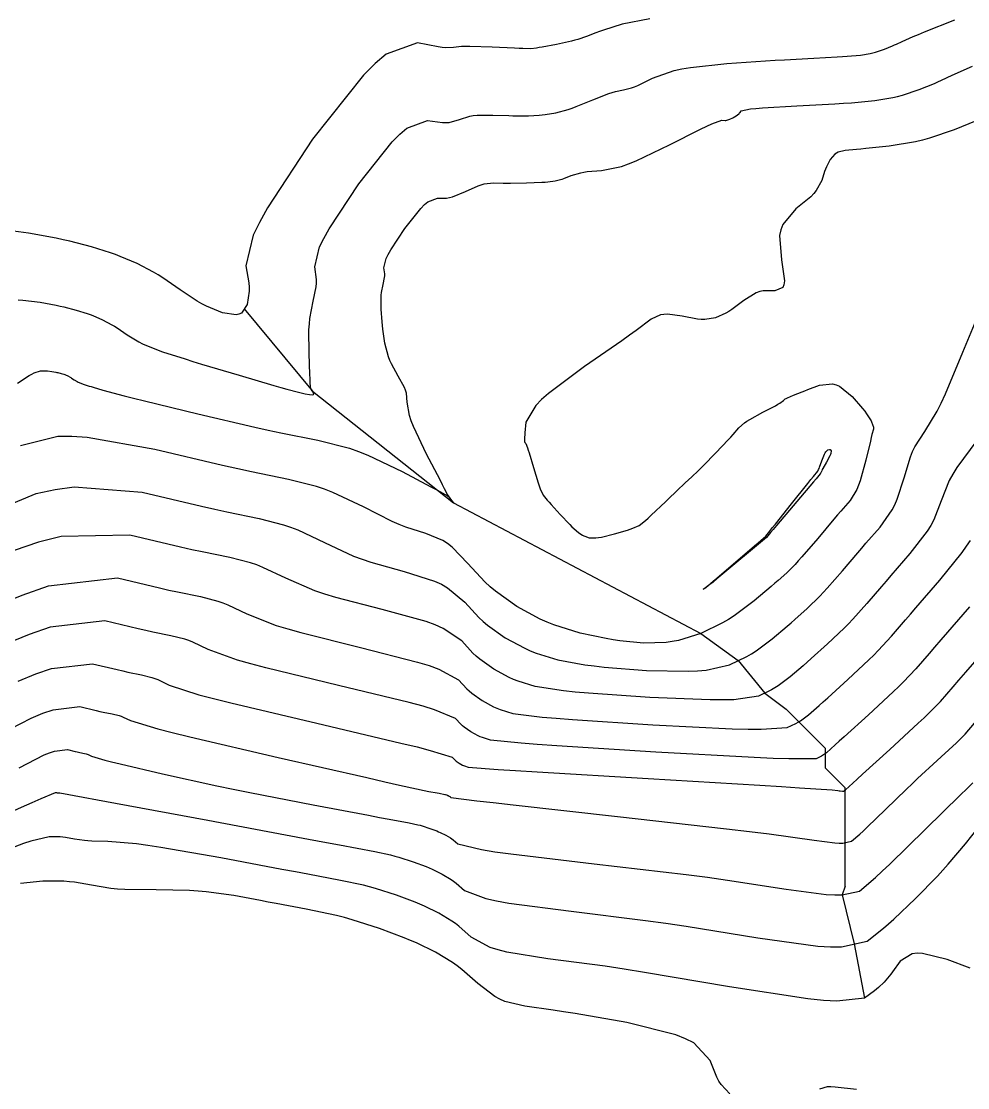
# Model space of a CAD drawing. Header units: metres. Extents: x 837475 to 838479, y 1189012 to 1191015.
# Drawn here: x 837578.2 to 837626.3, y 1190264.8 to 1190319 of the extents above; entities that cross this region are included whole.
import ezdxf

# ---------------------------------------------------------------- set-up
doc = ezdxf.new("R2010")
doc.units = ezdxf.units.M
doc.header["$LTSCALE"] = 0.3
for name, color, linetype in [('COTAS 10', 1, 'Continuous'), ('COTAS INT', 252, 'Continuous'), ('DRENAJE', 5, 'Continuous')]:
    doc.layers.add(name, color=color, linetype=linetype)

msp = doc.modelspace()

# ---------------------------------------------------------------- linework, layer by layer
at = {"layer": 'COTAS 10'}
for points, elevation in [([(837610.152, 1190319.135), (837608.755, 1190318.851), (837607.813, 1190318.546), (837607.605, 1190318.475), (837607.42, 1190318.411), (837606.943, 1190318.23), (837606.51, 1190318.083), (837606.353, 1190318.04), (837606.18, 1190317.996), (837605.423, 1190317.83), (837604.697, 1190317.691), (837604.545, 1190317.664), (837604.413, 1190317.642), (837604.111, 1190317.605), (837603.711, 1190317.615), (837603.517, 1190317.623), (837603.287, 1190317.633), (837602.156, 1190317.687), (837601.024, 1190317.725), (837600.793, 1190317.725), (837600.598, 1190317.72), (837600.192, 1190317.663), (837599.806, 1190317.648), (837599.623, 1190317.669), (837599.408, 1190317.701), (837598.355, 1190317.909), (837596.769, 1190317.328), (837596.217, 1190316.864), (837595.615, 1190316.267), (837593.036, 1190313.013), (837590.751, 1190309.524), (837590.336, 1190308.778), (837590.014, 1190308.128), (837589.639, 1190306.577), (837589.796, 1190305.713), (837589.811, 1190305.495), (837589.813, 1190305.288), (837589.717, 1190304.616), (837589.418, 1190304.179), (837589.292, 1190304.119), (837589.147, 1190304.085), (837588.467, 1190304.183), (837587.649, 1190304.527), (837587.416, 1190304.65), (837587.18, 1190304.783), (837586.308, 1190305.363), (837585.432, 1190305.965), (837585.195, 1190306.114), (837584.959, 1190306.254), (837584.125, 1190306.692), (837583.27, 1190307.058), (837583.022, 1190307.152), (837582.768, 1190307.243), (837581.809, 1190307.548), (837580.713, 1190307.828), (837580.373, 1190307.903), (837580.017, 1190307.978), (837578.601, 1190308.241), (837577.076, 1190308.433)], 1600), ([(837626.764, 1190297.707), (837625.751, 1190296.332), (837625.54, 1190295.991), (837625.359, 1190295.667), (837624.953, 1190294.641), (837624.582, 1190293.674), (837624.422, 1190293.387), (837624.238, 1190293.092), (837623.366, 1190291.958), (837622.403, 1190290.846), (837622.161, 1190290.565), (837621.929, 1190290.295), (837621.183, 1190289.42), (837620.464, 1190288.619), (837620.251, 1190288.397), (837620.031, 1190288.175), (837619.186, 1190287.37), (837618.356, 1190286.624), (837618.146, 1190286.438), (837617.946, 1190286.262), (837617.294, 1190285.702), (837616.684, 1190285.245), (837616.509, 1190285.135), (837616.332, 1190285.031), (837615.674, 1190284.714), (837614.418, 1190284.537), (837613.864, 1190284.522), (837613.221, 1190284.522), (837610.153, 1190284.643), (837607.041, 1190284.86), (837606.37, 1190284.921), (837605.782, 1190284.981), (837604.344, 1190285.201), (837603.473, 1190285.471), (837603.242, 1190285.563), (837603.016, 1190285.663), (837602.233, 1190286.086), (837601.525, 1190286.593), (837601.345, 1190286.746), (837601.173, 1190286.904), (837600.607, 1190287.518), (837599.672, 1190288.157), (837599.267, 1190288.331), (837598.797, 1190288.504), (837596.572, 1190289.118), (837594.214, 1190289.73), (837593.661, 1190289.902), (837593.151, 1190290.075), (837591.672, 1190290.709), (837590.508, 1190291.26), (837590.197, 1190291.381), (837589.89, 1190291.488), (837588.826, 1190291.758), (837587.42, 1190292.043), (837586.899, 1190292.158), (837586.321, 1190292.29), (837583.754, 1190292.898), (837580.273, 1190292.829), (837579.118, 1190292.533), (837577.879, 1190292.118)], 1610), ([(837578.134, 1190281.073), (837579.399, 1190281.727), (837579.679, 1190281.842), (837579.93, 1190281.929), (837580.583, 1190282.004), (837580.982, 1190281.91), (837581.072, 1190281.889), (837581.153, 1190281.871), (837581.372, 1190281.827), (837581.537, 1190281.785), (837581.585, 1190281.769), (837581.633, 1190281.75), (837581.814, 1190281.664), (837582.478, 1190281.466), (837582.831, 1190281.377), (837583.257, 1190281.272), (837585.407, 1190280.768), (837588.18, 1190280.16), (837588.999, 1190279.99), (837589.841, 1190279.818), (837593.067, 1190279.191), (837595.866, 1190278.665), (837596.438, 1190278.558), (837596.923, 1190278.467), (837597.942, 1190278.278), (837598.375, 1190278.185), (837598.49, 1190278.156), (837598.603, 1190278.125), (837598.994, 1190278), (837599.347, 1190277.866), (837599.436, 1190277.829), (837599.521, 1190277.792), (837599.796, 1190277.66), (837600.041, 1190277.511), (837600.107, 1190277.463), (837600.173, 1190277.413), (837600.404, 1190277.209), (837601.606, 1190276.919), (837602.283, 1190276.815), (837603.11, 1190276.7), (837607.34, 1190276.197), (837611.999, 1190275.652), (837613.096, 1190275.512), (837614.11, 1190275.375), (837617.075, 1190274.917), (837619.118, 1190274.638), (837619.551, 1190274.615), (837619.926, 1190274.616), (837620.8, 1190274.812), (837621.619, 1190275.506), (837621.959, 1190275.82), (837622.348, 1190276.187), (837624.165, 1190277.955), (837625.921, 1190279.687), (837626.272, 1190280.032), (837626.564, 1190280.319)], 1620)]:
    msp.add_lwpolyline(points, dxfattribs=dict(at, elevation=elevation))
at = {"layer": 'COTAS INT'}
for points, elevation in [([(837578.079, 1190304.854), (837578.323, 1190304.837), (837579.198, 1190304.727), (837580.01, 1190304.576), (837580.214, 1190304.533), (837580.409, 1190304.49), (837581.037, 1190304.329), (837581.588, 1190304.155), (837581.733, 1190304.102), (837581.876, 1190304.048), (837582.366, 1190303.838), (837582.844, 1190303.587), (837582.979, 1190303.507), (837583.116, 1190303.422), (837583.618, 1190303.076), (837584.204, 1190302.715), (837584.393, 1190302.62), (837584.594, 1190302.527), (837585.416, 1190302.211), (837586.558, 1190301.845), (837586.961, 1190301.721), (837587.401, 1190301.587), (837589.303, 1190301.022), (837591.07, 1190300.506), (837591.425, 1190300.403), (837591.723, 1190300.318), (837592.312, 1190300.153), (837592.527, 1190300.104), (837592.589, 1190300.092), (837592.651, 1190300.079), (837592.88, 1190300.036), (837593.05, 1190300.03), (837593.075, 1190300.04), (837593.09, 1190300.056), (837593.062, 1190300.156), (837592.986, 1190300.274), (837592.971, 1190300.301), (837592.959, 1190300.324), (837592.934, 1190300.389), (837592.917, 1190300.684), (837592.909, 1190300.853), (837592.899, 1190301.06), (837592.853, 1190302.126), (837592.852, 1190303.331), (837592.871, 1190303.627), (837592.898, 1190303.906), (837593.065, 1190304.775), (837593.213, 1190305.506), (837593.227, 1190305.698), (837593.23, 1190305.885), (837593.148, 1190306.523), (837593.394, 1190307.541), (837593.605, 1190307.968), (837593.878, 1190308.457), (837595.377, 1190310.748), (837597.071, 1190312.883), (837597.465, 1190313.275), (837597.828, 1190313.58), (837598.869, 1190313.961), (837599.624, 1190313.857), (837599.806, 1190313.856), (837599.976, 1190313.868), (837600.493, 1190314.012), (837601.021, 1190314.183), (837601.197, 1190314.212), (837601.388, 1190314.233), (837602.186, 1190314.241), (837603.002, 1190314.208), (837603.204, 1190314.203), (837603.396, 1190314.2), (837604.001, 1190314.202), (837604.541, 1190314.234), (837604.691, 1190314.25), (837604.842, 1190314.268), (837605.389, 1190314.359), (837606.013, 1190314.525), (837606.211, 1190314.591), (837606.421, 1190314.666), (837607.274, 1190315.008), (837608.077, 1190315.329), (837608.255, 1190315.391), (837608.414, 1190315.442), (837608.83, 1190315.526), (837609.232, 1190315.62), (837609.383, 1190315.676), (837609.55, 1190315.746), (837610.296, 1190316.108), (837611.397, 1190316.497), (837611.789, 1190316.583), (837612.217, 1190316.661), (837614.078, 1190316.863), (837616.035, 1190316.991), (837616.524, 1190317.02), (837616.991, 1190317.048), (837618.487, 1190317.128), (837619.67, 1190317.191), (837619.939, 1190317.208), (837620.183, 1190317.225), (837620.854, 1190317.285), (837621.35, 1190317.367), (837621.483, 1190317.398), (837621.615, 1190317.433), (837622.077, 1190317.588), (837622.489, 1190317.758), (837622.589, 1190317.801), (837622.684, 1190317.843), (837622.974, 1190317.981), (837623.537, 1190318.226), (837623.802, 1190318.335), (837624.116, 1190318.462), (837625.644, 1190319.072)], 1602), ([(837578.055, 1190300.615), (837578.648, 1190301.005), (837578.781, 1190301.081), (837578.9, 1190301.142), (837579.217, 1190301.246), (837579.445, 1190301.248), (837579.507, 1190301.245), (837579.57, 1190301.241), (837579.794, 1190301.212), (837580.003, 1190301.174), (837580.055, 1190301.163), (837580.105, 1190301.152), (837580.266, 1190301.11), (837580.407, 1190301.066), (837580.445, 1190301.052), (837580.481, 1190301.038), (837580.607, 1190300.985), (837580.73, 1190300.92), (837580.764, 1190300.899), (837580.799, 1190300.878), (837580.928, 1190300.789), (837581.078, 1190300.696), (837581.127, 1190300.672), (837581.178, 1190300.648), (837581.389, 1190300.567), (837581.682, 1190300.473), (837581.786, 1190300.442), (837581.898, 1190300.407), (837582.386, 1190300.262), (837583.459, 1190299.98), (837583.941, 1190299.859), (837584.504, 1190299.719), (837587.201, 1190299.06), (837590.095, 1190298.379), (837590.781, 1190298.226), (837591.418, 1190298.088), (837593.299, 1190297.717), (837594.903, 1190297.309), (837595.364, 1190297.148), (837595.832, 1190296.966), (837597.587, 1190296.136), (837599.038, 1190295.358), (837599.315, 1190295.21), (837599.538, 1190295.09), (837599.894, 1190294.9), (837599.928, 1190294.862), (837599.948, 1190294.838), (837599.972, 1190294.808), (837600.097, 1190294.654), (837600.192, 1190294.538), (837600.198, 1190294.533), (837600.195, 1190294.539), (837600.108, 1190294.66), (837599.992, 1190294.819), (837599.969, 1190294.85), (837599.951, 1190294.875), (837599.922, 1190294.917), (837599.919, 1190294.922), (837599.918, 1190294.923), (837599.917, 1190294.925), (837599.91, 1190294.931), (837599.74, 1190295.254), (837599.635, 1190295.456), (837599.505, 1190295.706), (837598.827, 1190297.015), (837598.163, 1190298.408), (837598.042, 1190298.711), (837597.948, 1190298.979), (837597.832, 1190299.647), (837597.801, 1190300.115), (837597.76, 1190300.256), (837597.705, 1190300.402), (837597.388, 1190300.97), (837597.035, 1190301.594), (837596.957, 1190301.775), (837596.888, 1190301.96), (837596.708, 1190302.656), (837596.603, 1190303.357), (837596.581, 1190303.545), (837596.562, 1190303.73), (837596.516, 1190304.374), (837596.516, 1190304.948), (837596.525, 1190305.089), (837596.538, 1190305.222), (837596.617, 1190305.636), (837596.688, 1190305.985), (837596.695, 1190306.076), (837596.696, 1190306.165), (837596.657, 1190306.469), (837596.774, 1190306.954), (837596.875, 1190307.157), (837597.005, 1190307.391), (837597.719, 1190308.482), (837598.526, 1190309.499), (837598.714, 1190309.686), (837598.887, 1190309.831), (837599.383, 1190310.013), (837599.84, 1190310.013), (837599.988, 1190310.044), (837600.146, 1190310.088), (837600.794, 1190310.361), (837601.443, 1190310.647), (837601.602, 1190310.699), (837601.751, 1190310.741), (837602.215, 1190310.795), (837602.718, 1190310.783), (837602.892, 1190310.783), (837603.082, 1190310.784), (837603.892, 1190310.798), (837604.669, 1190310.826), (837604.838, 1190310.835), (837604.987, 1190310.845), (837605.356, 1190310.888), (837605.625, 1190310.96), (837605.711, 1190310.988), (837605.801, 1190311.02), (837606.17, 1190311.168), (837606.648, 1190311.31), (837606.808, 1190311.339), (837606.98, 1190311.364), (837607.7, 1190311.414), (837608.718, 1190311.627), (837609.077, 1190311.754), (837609.469, 1190311.911), (837611.166, 1190312.722), (837612.739, 1190313.524), (837613.053, 1190313.675), (837613.314, 1190313.795), (837613.819, 1190313.972), (837613.98, 1190313.966), (837614.025, 1190313.97), (837614.069, 1190313.978), (837614.23, 1190314.029), (837614.383, 1190314.102), (837614.422, 1190314.124), (837614.46, 1190314.147), (837614.587, 1190314.234), (837614.692, 1190314.324), (837614.717, 1190314.349), (837614.74, 1190314.373), (837614.805, 1190314.461), (837615.27, 1190314.551), (837615.544, 1190314.577), (837615.882, 1190314.604), (837617.629, 1190314.704), (837619.548, 1190314.808), (837619.995, 1190314.837), (837620.405, 1190314.866), (837621.581, 1190314.974), (837622.498, 1190315.126), (837622.745, 1190315.184), (837622.989, 1190315.248), (837623.844, 1190315.536), (837624.608, 1190315.849), (837624.793, 1190315.929), (837624.968, 1190316.007), (837625.506, 1190316.262), (837626.547, 1190316.716)], 1604), ([(837626.726, 1190313.941), (837625.612, 1190313.484), (837624.363, 1190313.063), (837624.007, 1190312.969), (837623.647, 1190312.885), (837622.308, 1190312.663), (837621.134, 1190312.532), (837620.877, 1190312.505), (837620.649, 1190312.483), (837620.074, 1190312.437), (837619.726, 1190312.355), (837619.642, 1190312.309), (837619.562, 1190312.254), (837619.319, 1190311.972), (837619.126, 1190311.6), (837619.079, 1190311.488), (837619.034, 1190311.372), (837618.892, 1190310.919), (837618.613, 1190310.405), (837618.482, 1190310.251), (837618.328, 1190310.091), (837617.575, 1190309.468), (837616.912, 1190308.672), (837616.814, 1190308.403), (837616.753, 1190308.112), (837616.842, 1190306.887), (837616.992, 1190305.815), (837616.97, 1190305.621), (837616.92, 1190305.473), (837616.51, 1190305.309), (837615.909, 1190305.311), (837615.739, 1190305.266), (837615.567, 1190305.202), (837614.933, 1190304.81), (837614.322, 1190304.361), (837614.164, 1190304.261), (837614.012, 1190304.173), (837613.502, 1190303.942), (837612.952, 1190303.856), (837612.774, 1190303.858), (837612.585, 1190303.871), (837611.81, 1190304.013), (837611.051, 1190304.122), (837610.872, 1190304.114), (837610.707, 1190304.09), (837610.226, 1190303.864), (837609.468, 1190303.295), (837609.129, 1190303.054), (837608.734, 1190302.776), (837606.841, 1190301.47), (837605.011, 1190300.098), (837604.656, 1190299.779), (837604.366, 1190299.485), (837603.87, 1190298.643), (837603.816, 1190298.089), (837603.806, 1190297.977), (837603.799, 1190297.883), (837603.789, 1190297.694), (837603.802, 1190297.628), (837603.808, 1190297.612), (837603.817, 1190297.597), (837603.857, 1190297.55), (837603.947, 1190297.337), (837603.987, 1190297.218), (837604.032, 1190297.072), (837604.249, 1190296.328), (837604.482, 1190295.557), (837604.537, 1190295.394), (837604.589, 1190295.254), (837604.743, 1190294.934), (837604.955, 1190294.675), (837605.043, 1190294.574), (837605.143, 1190294.46), (837605.611, 1190293.941), (837606.091, 1190293.431), (837606.198, 1190293.323), (837606.295, 1190293.23), (837606.552, 1190293.01), (837606.747, 1190292.896), (837606.804, 1190292.868), (837606.862, 1190292.843), (837607.085, 1190292.766), (837607.422, 1190292.756), (837607.553, 1190292.772), (837607.699, 1190292.797), (837608.362, 1190292.955), (837609.021, 1190293.15), (837609.165, 1190293.198), (837609.292, 1190293.243), (837609.611, 1190293.385), (837609.943, 1190293.644), (837610.078, 1190293.764), (837610.233, 1190293.904), (837610.948, 1190294.584), (837611.663, 1190295.275), (837611.818, 1190295.423), (837611.954, 1190295.552), (837612.291, 1190295.859), (837612.607, 1190296.157), (837612.731, 1190296.28), (837612.87, 1190296.42), (837613.506, 1190297.075), (837614.133, 1190297.737), (837614.268, 1190297.882), (837614.387, 1190298.012), (837614.673, 1190298.341), (837614.97, 1190298.598), (837615.094, 1190298.682), (837615.237, 1190298.771), (837615.905, 1190299.137), (837616.544, 1190299.472), (837616.667, 1190299.542), (837616.768, 1190299.601), (837616.941, 1190299.733), (837617.034, 1190299.815), (837617.084, 1190299.844), (837617.146, 1190299.875), (837617.456, 1190300.007), (837617.892, 1190300.176), (837618.032, 1190300.23), (837618.18, 1190300.287), (837618.784, 1190300.518), (837619.437, 1190300.584), (837619.615, 1190300.536), (837619.793, 1190300.46), (837620.428, 1190299.947), (837620.959, 1190299.331), (837621.072, 1190299.19), (837621.169, 1190299.062), (837621.395, 1190298.704), (837621.491, 1190298.473), (837621.507, 1190298.424), (837621.518, 1190298.383), (837621.52, 1190298.288), (837621.442, 1190298.013), (837621.404, 1190297.858), (837621.358, 1190297.669), (837621.131, 1190296.699), (837620.842, 1190295.66), (837620.756, 1190295.427), (837620.669, 1190295.217), (837620.332, 1190294.659), (837619.867, 1190294.118), (837619.698, 1190293.92), (837619.511, 1190293.7), (837618.69, 1190292.733), (837617.879, 1190291.792), (837617.699, 1190291.589), (837617.538, 1190291.412), (837617.115, 1190290.978), (837616.681, 1190290.596), (837616.512, 1190290.451), (837616.322, 1190290.289), (837615.462, 1190289.561), (837614.439, 1190288.796), (837614.147, 1190288.61), (837613.85, 1190288.437), (837612.747, 1190287.905), (837611.613, 1190287.55), (837611.298, 1190287.489), (837610.982, 1190287.443), (837609.836, 1190287.408), (837608.643, 1190287.529), (837608.297, 1190287.581), (837607.945, 1190287.641), (837606.618, 1190287.924), (837605.292, 1190288.336), (837604.94, 1190288.476), (837604.595, 1190288.628), (837603.403, 1190289.273), (837602.324, 1190290.045), (837602.05, 1190290.278), (837601.787, 1190290.518), (837600.925, 1190291.453), (837600.116, 1190292.287), (837599.885, 1190292.464), (837599.652, 1190292.617), (837598.787, 1190292.973), (837597.763, 1190293.303), (837597.43, 1190293.44), (837597.075, 1190293.597), (837595.615, 1190294.327), (837594.057, 1190295.064), (837593.641, 1190295.226), (837593.232, 1190295.369), (837591.808, 1190295.731), (837589.927, 1190296.111), (837589.23, 1190296.266), (837588.456, 1190296.442), (837585.022, 1190297.255), (837581.584, 1190297.863), (837580.806, 1190297.91), (837580.105, 1190297.903), (837578.203, 1190297.439)], 1606), ([(837575.46, 1190293.53), (837578.992, 1190295.011), (837579.962, 1190295.221), (837580.928, 1190295.346), (837584.388, 1190295.077), (837587.388, 1190294.366), (837588.065, 1190294.212), (837588.674, 1190294.077), (837590.317, 1190293.744), (837591.561, 1190293.428), (837591.919, 1190293.303), (837592.283, 1190293.162), (837593.644, 1190292.518), (837595.113, 1190291.836), (837595.545, 1190291.671), (837595.989, 1190291.517), (837597.679, 1190291.045), (837599.225, 1190290.56), (837599.576, 1190290.398), (837599.894, 1190290.222), (837600.766, 1190289.486), (837601.48, 1190288.711), (837601.698, 1190288.512), (837601.924, 1190288.319), (837602.818, 1190287.68), (837603.805, 1190287.146), (837604.091, 1190287.02), (837604.383, 1190286.903), (837605.481, 1190286.563), (837606.863, 1190286.311), (837607.334, 1190286.251), (837607.842, 1190286.194), (837609.995, 1190286.025), (837612.101, 1190285.982), (837612.581, 1190286.005), (837613.016, 1190286.044), (837614.21, 1190286.309), (837615.091, 1190286.734), (837615.328, 1190286.873), (837615.561, 1190287.021), (837616.378, 1190287.631), (837617.134, 1190288.275), (837617.329, 1190288.445), (837617.518, 1190288.61), (837618.15, 1190289.174), (837618.785, 1190289.793), (837618.975, 1190289.993), (837619.172, 1190290.206), (837619.936, 1190291.076), (837620.72, 1190291.998), (837620.929, 1190292.242), (837621.135, 1190292.482), (837621.849, 1190293.308), (837622.458, 1190294.176), (837622.597, 1190294.442), (837622.724, 1190294.718), (837623.074, 1190295.809), (837623.398, 1190296.878), (837623.507, 1190297.14), (837623.625, 1190297.388), (837624.122, 1190298.164), (837624.755, 1190299.197), (837624.958, 1190299.608), (837625.174, 1190300.072), (837626.054, 1190302.199), (837626.909, 1190304.23)], 1608), ([(837616.077, 1190292.779), (837613.567, 1190290.672), (837613.373, 1190290.513), (837613.213, 1190290.384), (837612.915, 1190290.161), (837612.866, 1190290.143), (837612.862, 1190290.144), (837612.863, 1190290.146), (837612.905, 1190290.173), (837612.962, 1190290.208), (837612.973, 1190290.215), (837612.983, 1190290.22), (837613, 1190290.232), (837613.235, 1190290.434), (837613.383, 1190290.56), (837613.565, 1190290.717), (837614.52, 1190291.535), (837615.476, 1190292.354), (837615.659, 1190292.511), (837615.806, 1190292.637), (837616.045, 1190292.842), (837616.25, 1190293.099), (837616.377, 1190293.259), (837616.534, 1190293.456), (837617.356, 1190294.489), (837618.18, 1190295.521), (837618.339, 1190295.72), (837618.469, 1190295.88), (837618.687, 1190296.14), (837618.732, 1190296.229), (837618.753, 1190296.281), (837618.777, 1190296.344), (837618.894, 1190296.673), (837619.025, 1190297.006), (837619.058, 1190297.073), (837619.09, 1190297.129), (837619.194, 1190297.238), (837619.279, 1190297.252), (837619.298, 1190297.248), (837619.316, 1190297.241), (837619.364, 1190297.184), (837619.351, 1190297.045), (837619.329, 1190296.986), (837619.3, 1190296.918), (837619.13, 1190296.597), (837618.952, 1190296.286), (837618.917, 1190296.223), (837618.888, 1190296.171), (837618.839, 1190296.069), (837618.83, 1190296.039), (837618.828, 1190296.032), (837618.825, 1190296.026), (837618.816, 1190296.009), (837618.599, 1190295.754), (837618.466, 1190295.597), (837616.587, 1190293.379), (837616.423, 1190293.186), (837616.291, 1190293.03), (837616.08, 1190292.782), (837616.077, 1190292.779)], 1604), ([(837576.784, 1190289.235), (837578.285, 1190289.852), (837579.625, 1190290.316), (837583.12, 1190290.719), (837585.253, 1190290.214), (837585.734, 1190290.104), (837586.167, 1190290.008), (837587.335, 1190289.772), (837588.22, 1190289.547), (837588.474, 1190289.458), (837588.733, 1190289.358), (837589.7, 1190288.9), (837591.189, 1190288.313), (837591.776, 1190288.132), (837592.439, 1190287.943), (837595.464, 1190287.19), (837598.37, 1190286.448), (837598.958, 1190286.265), (837599.451, 1190286.092), (837600.448, 1190285.55), (837600.866, 1190285.096), (837600.993, 1190284.98), (837601.126, 1190284.867), (837601.649, 1190284.493), (837602.226, 1190284.181), (837602.394, 1190284.107), (837602.564, 1190284.039), (837603.207, 1190283.84), (837604.7, 1190283.652), (837605.407, 1190283.591), (837606.241, 1190283.526), (837610.312, 1190283.26), (837614.34, 1190283.061), (837615.147, 1190283.039), (837615.82, 1190283.031), (837617.138, 1190283.119), (837617.574, 1190283.329), (837617.69, 1190283.397), (837617.806, 1190283.47), (837618.21, 1190283.772), (837618.757, 1190284.249), (837618.964, 1190284.432), (837619.193, 1190284.638), (837620.221, 1190285.566), (837621.278, 1190286.556), (837621.527, 1190286.801), (837621.757, 1190287.032), (837622.429, 1190287.763), (837623.139, 1190288.593), (837623.392, 1190288.887), (837623.671, 1190289.209), (837624.883, 1190290.607), (837626.018, 1190292.008), (837626.248, 1190292.332), (837626.441, 1190292.629)], 1612), ([(837626.4, 1190289.256), (837624.939, 1190287.573), (837624.624, 1190287.209), (837624.348, 1190286.89), (837623.675, 1190286.106), (837623.049, 1190285.446), (837622.803, 1190285.204), (837622.525, 1190284.937), (837621.256, 1190283.762), (837620.031, 1190282.652), (837619.781, 1190282.426), (837619.569, 1190282.235), (837619.125, 1190281.843), (837618.928, 1190281.695), (837618.872, 1190281.66), (837618.815, 1190281.626), (837618.602, 1190281.523), (837617.223, 1190281.524), (837616.43, 1190281.556), (837615.459, 1190281.601), (837610.47, 1190281.877), (837605.44, 1190282.192), (837604.443, 1190282.261), (837603.618, 1190282.322), (837602.07, 1190282.478), (837601.655, 1190282.607), (837601.545, 1190282.651), (837601.437, 1190282.698), (837601.064, 1190282.9), (837600.727, 1190283.141), (837600.641, 1190283.214), (837600.559, 1190283.289), (837600.289, 1190283.582), (837599.229, 1190284.027), (837598.648, 1190284.199), (837597.943, 1190284.392), (837594.357, 1190285.262), (837590.664, 1190286.156), (837589.892, 1190286.363), (837589.227, 1190286.552), (837587.729, 1190287.091), (837586.958, 1190287.456), (837586.752, 1190287.536), (837586.549, 1190287.607), (837585.844, 1190287.786), (837584.914, 1190287.974), (837584.568, 1190288.051), (837584.185, 1190288.138), (837582.486, 1190288.54), (837579.701, 1190288.219), (837578.634, 1190287.849), (837577.438, 1190287.358)], 1614), ([(837578.091, 1190285.481), (837578.982, 1190285.847), (837579.777, 1190286.122), (837581.852, 1190286.362), (837583.118, 1190286.062), (837583.403, 1190285.997), (837583.66, 1190285.94), (837584.353, 1190285.8), (837584.878, 1190285.666), (837585.029, 1190285.614), (837585.183, 1190285.554), (837585.757, 1190285.282), (837587.265, 1190284.791), (837588.007, 1190284.593), (837588.89, 1190284.369), (837593.249, 1190283.335), (837597.515, 1190282.335), (837598.339, 1190282.133), (837599.007, 1190281.962), (837600.13, 1190281.614), (837600.252, 1190281.482), (837600.289, 1190281.448), (837600.327, 1190281.415), (837600.479, 1190281.307), (837600.647, 1190281.216), (837600.696, 1190281.194), (837600.746, 1190281.174), (837600.932, 1190281.116), (837602.451, 1190280.997), (837603.34, 1190280.939), (837604.432, 1190280.87), (837610.069, 1190280.528), (837615.738, 1190280.188), (837616.85, 1190280.12), (837617.764, 1190280.062), (837619.414, 1190279.95), (837619.71, 1190279.917), (837619.771, 1190279.91), (837619.823, 1190279.903), (837619.936, 1190279.888), (837619.981, 1190279.882), (837619.998, 1190279.882), (837620.018, 1190279.886), (837620.036, 1190279.901), (837620.043, 1190279.908), (837620.052, 1190279.916), (837620.092, 1190279.955), (837620.467, 1190280.299), (837620.687, 1190280.499), (837620.957, 1190280.745), (837622.352, 1190282.013), (837623.794, 1190283.339), (837624.094, 1190283.622), (837624.351, 1190283.868), (837624.922, 1190284.449), (837625.557, 1190285.188), (837625.856, 1190285.532), (837626.207, 1190285.937), (837627.917, 1190287.906)], 1616), ([(837576.105, 1190282.239), (837578.745, 1190283.604), (837579.331, 1190283.845), (837579.854, 1190284.026), (837581.218, 1190284.183), (837582.05, 1190283.986), (837582.238, 1190283.943), (837582.407, 1190283.906), (837582.863, 1190283.813), (837583.208, 1190283.726), (837583.307, 1190283.691), (837583.408, 1190283.652), (837583.785, 1190283.473), (837585.171, 1190283.06), (837585.908, 1190282.873), (837586.797, 1190282.655), (837591.283, 1190281.604), (837595.794, 1190280.575), (837596.699, 1190280.37), (837597.455, 1190280.2), (837598.942, 1190279.877), (837599.369, 1190279.796), (837599.457, 1190279.78), (837599.531, 1190279.766), (837599.686, 1190279.737), (837599.752, 1190279.723), (837599.77, 1190279.719), (837599.787, 1190279.714), (837599.847, 1190279.695), (837599.9, 1190279.674), (837599.914, 1190279.669), (837599.927, 1190279.663), (837599.969, 1190279.643), (837600.006, 1190279.62), (837600.016, 1190279.613), (837600.026, 1190279.605), (837600.062, 1190279.574), (837601.379, 1190279.405), (837602.197, 1190279.311), (837603.212, 1190279.196), (837608.516, 1190278.607), (837614.055, 1190277.982), (837615.218, 1190277.844), (837616.221, 1190277.721), (837618.505, 1190277.402), (837619.549, 1190277.26), (837619.771, 1190277.248), (837619.962, 1190277.249), (837620.409, 1190277.349), (837620.827, 1190277.703), (837621.001, 1190277.864), (837621.2, 1190278.052), (837622.128, 1190278.955), (837623.194, 1190279.993), (837623.479, 1190280.266), (837623.761, 1190280.532), (837624.743, 1190281.442), (837625.543, 1190282.177), (837625.709, 1190282.334), (837625.852, 1190282.47), (837626.168, 1190282.793), (837626.65, 1190283.35)], 1618), ([(837575.387, 1190277.795), (837578.249, 1190279.07), (837578.799, 1190279.313), (837579.244, 1190279.509), (837579.974, 1190279.82), (837580.016, 1190279.82), (837580.036, 1190279.818), (837580.07, 1190279.812), (837580.107, 1190279.806), (837580.121, 1190279.804), (837580.135, 1190279.804), (837580.196, 1190279.803), (837581.39, 1190279.589), (837582.119, 1190279.454), (837583.021, 1190279.286), (837587.714, 1190278.407), (837592.556, 1190277.498), (837593.55, 1190277.312), (837594.395, 1190277.154), (837596.197, 1190276.818), (837596.997, 1190276.648), (837597.21, 1190276.593), (837597.419, 1190276.536), (837598.142, 1190276.306), (837598.794, 1190276.057), (837598.959, 1190275.989), (837599.115, 1190275.921), (837599.623, 1190275.677), (837600.075, 1190275.401), (837600.197, 1190275.314), (837600.319, 1190275.221), (837600.747, 1190274.844), (837601.833, 1190274.433), (837602.369, 1190274.318), (837603.007, 1190274.204), (837606.163, 1190273.786), (837609.942, 1190273.323), (837610.973, 1190273.179), (837611.998, 1190273.029), (837615.644, 1190272.431), (837618.687, 1190272.017), (837619.332, 1190271.982), (837619.89, 1190271.983), (837621.191, 1190272.275), (837622.02, 1190272.922), (837622.28, 1190273.147), (837622.554, 1190273.392), (837623.655, 1190274.438), (837624.767, 1190275.577), (837625.047, 1190275.88), (837625.316, 1190276.178), (837626.188, 1190277.207), (837626.839, 1190278.022)], 1622), ([(837626.431, 1190270.894), (837625.26, 1190271.33), (837624.009, 1190271.646), (837623.734, 1190271.654), (837623.49, 1190271.628), (837622.866, 1190271.247), (837622.485, 1190270.715), (837622.394, 1190270.593), (837622.31, 1190270.483), (837622.059, 1190270.179), (837621.778, 1190269.914), (837621.675, 1190269.829), (837621.561, 1190269.739), (837621.059, 1190269.37), (837619.66, 1190269.214), (837618.981, 1190269.257), (837618.176, 1190269.338), (837614.214, 1190269.945), (837609.887, 1190270.683), (837608.851, 1190270.846), (837607.886, 1190270.993), (837604.987, 1190271.375), (837602.905, 1190271.707), (837602.455, 1190271.822), (837602.059, 1190271.947), (837601.089, 1190272.479), (837600.465, 1190273.029), (837600.288, 1190273.164), (837600.109, 1190273.292), (837599.449, 1190273.693), (837598.71, 1190274.049), (837598.481, 1190274.149), (837598.242, 1190274.248), (837597.29, 1190274.611), (837596.235, 1190274.948), (837595.93, 1190275.031), (837595.62, 1190275.11), (837594.453, 1190275.358), (837592.789, 1190275.666), (837592.165, 1190275.783), (837591.471, 1190275.913), (837588.373, 1190276.494), (837585.329, 1190277.03), (837584.668, 1190277.131), (837584.087, 1190277.212), (837582.645, 1190277.335), (837581.82, 1190277.348), (837581.627, 1190277.36), (837581.45, 1190277.375), (837580.938, 1190277.458), (837580.491, 1190277.54), (837580.354, 1190277.554), (837580.212, 1190277.565), (837579.651, 1190277.571), (837578.721, 1190277.355), (837578.346, 1190277.226), (837577.92, 1190277.066)], 1624), ([(837614.22, 1190264.514), (837613.778, 1190264.988), (837613.667, 1190265.163), (837613.562, 1190265.356), (837613.224, 1190266.207), (837612.391, 1190267.095), (837611.973, 1190267.31), (837611.474, 1190267.512), (837608.998, 1190268.133), (837606.374, 1190268.586), (837605.782, 1190268.682), (837605.249, 1190268.766), (837603.81, 1190268.964), (837602.802, 1190269.211), (837602.54, 1190269.326), (837602.286, 1190269.461), (837601.432, 1190270.114), (837600.611, 1190270.837), (837600.379, 1190271.014), (837600.144, 1190271.183), (837599.276, 1190271.71), (837598.304, 1190272.178), (837598.003, 1190272.309), (837597.689, 1190272.44), (837596.438, 1190272.917), (837595.051, 1190273.359), (837594.65, 1190273.468), (837594.242, 1190273.572), (837592.709, 1190273.899), (837591.183, 1190274.179), (837590.78, 1190274.254), (837590.386, 1190274.327), (837589.031, 1190274.58), (837587.637, 1190274.773), (837587.217, 1190274.808), (837586.783, 1190274.835), (837585.095, 1190274.868), (837583.505, 1190274.893), (837583.134, 1190274.916), (837582.792, 1190274.945), (837581.807, 1190275.105), (837580.946, 1190275.263), (837580.683, 1190275.29), (837580.408, 1190275.309), (837579.328, 1190275.321), (837578.199, 1190275.202)], 1626), ([(837620.649, 1190264.734), (837619.573, 1190264.858), (837619.353, 1190264.865), (837619.166, 1190264.86), (837618.771, 1190264.743)], 1626)]:
    msp.add_lwpolyline(points, dxfattribs=dict(at, elevation=elevation))
at = {"layer": 'DRENAJE'}
for p, q in [((837589.568, 1190304.397, 1600), (837593.024, 1190300.215, 1602)), ((837593.024, 1190300.215, 1602), (837600.198, 1190294.533, 1604)), ((837600.198, 1190294.533, 1604), (837612.747, 1190287.905, 1606)), ((837612.747, 1190287.905, 1606), (837614.65, 1190286.522, 1608)), ((837614.65, 1190286.522, 1608), (837616.003, 1190284.873, 1610)), ((837616.003, 1190284.873, 1610), (837617.076, 1190284.057, 1611.215)), ((837620.075, 1190275.06, 1619.739), (837619.926, 1190274.616, 1620)), ((837619.926, 1190274.616, 1620), (837620.541, 1190272.129, 1622)), ((837620.541, 1190272.129, 1622), (837621.059, 1190269.37, 1624))]:
    msp.add_line(p, q, dxfattribs=at)
msp.add_polyline3d([(837620.075, 1190275.06, 1619.739), (837620.075, 1190276.059, 1618.998), (837620.075, 1190277.059, 1618.254), (837620.075, 1190278.059, 1617.527), (837620.075, 1190279.058, 1616.786), (837620.075, 1190280.058, 1616.053), (837619.075, 1190281.058, 1614.812), (837619.075, 1190282.057, 1613.878), (837618.076, 1190283.057, 1612.536), (837617.076, 1190284.057, 1611.215)], dxfattribs=at)

doc.saveas('drawing.dxf')
